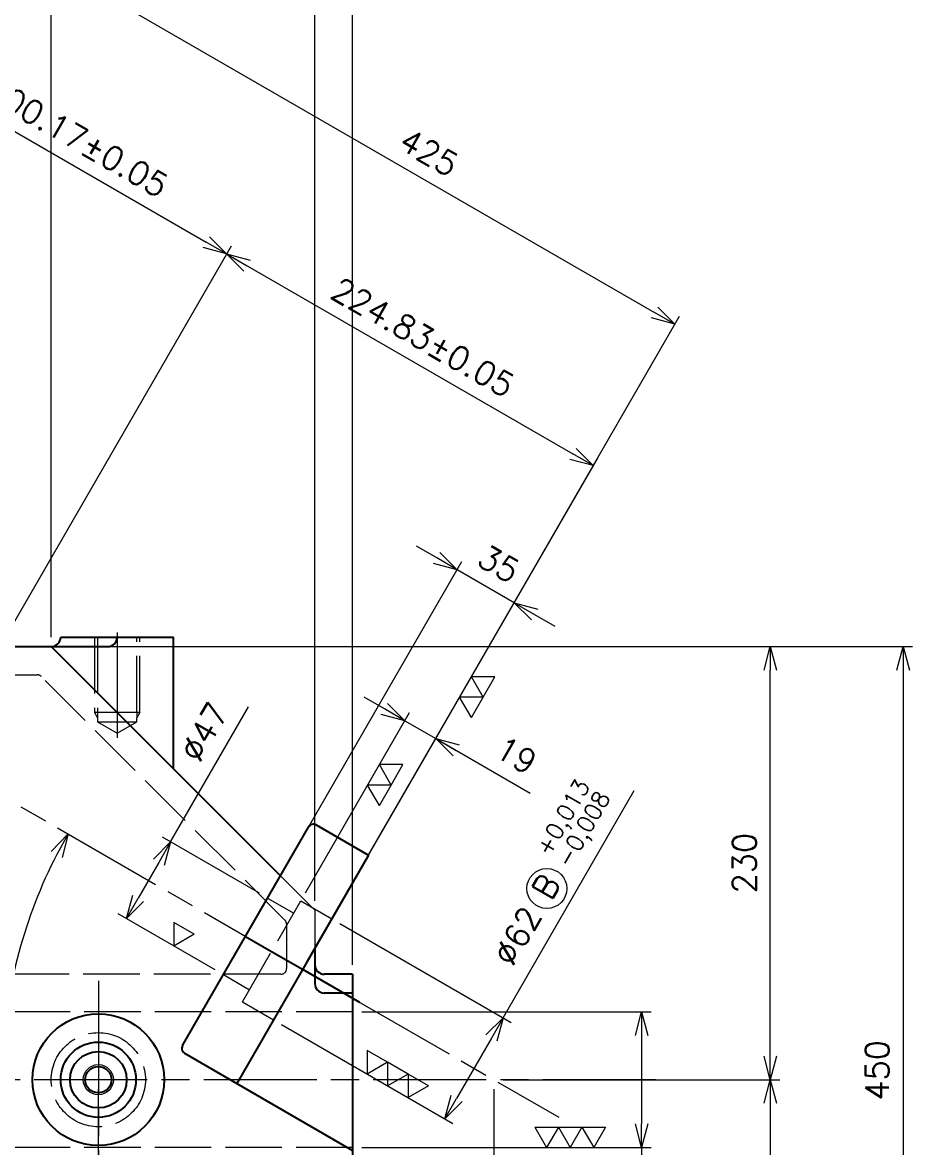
# Model space of a CAD drawing. Header units: millimetres. Extents: x 0 to 4205, y 0 to 2970.
# Drawn here: x 2197 to 2669, y 1604 to 2202 of the extents above; entities that cross this region are included whole.
import ezdxf

# ---------------------------------------------------------------- set-up
doc = ezdxf.new("R2010")
doc.units = ezdxf.units.MM
doc.header["$LTSCALE"] = 5
doc.linetypes.add('AM_ISO02W050', pattern=[7.5, 6, -1.5])
doc.linetypes.add('AM_ISO08W050', pattern=[18, 12, -1.5, 3, -1.5])
doc.layers.get('0').update_dxf_attribs({"lineweight": 0})
doc.layers.get('Defpoints').update_dxf_attribs({"lineweight": 0})
for name, color, linetype, lineweight in [('AM_0', 7, 'Continuous', 25), ('AM_3', 6, 'AM_ISO02W050', 13), ('AM_4', 4, 'Continuous', 13), ('AM_5', 3, 'Continuous', 13), ('AM_6', 2, 'Continuous', 13), ('AM_7', 4, 'AM_ISO08W050', 13)]:
    doc.layers.add(name, color=color, linetype=linetype, lineweight=lineweight)
doc.styles.get("Standard").update_dxf_attribs({"font": 'romans.shx', "bigfont": 'japanese.shx'})
doc.dimstyles.new('AM_JIS', dxfattribs={"dimtxt": 2.5, "dimasz": 2.5, "dimexe": 1, "dimexo": 1, "dimgap": 1.5, "dimtad": 3, "dimdec": 3, "dimdsep": 46, "dimtxsty": 'Standard', "dimblk": 'OPEN30', "dimcen": 0, "dimclrd": 256, "dimclre": 256, "dimclrt": 2, "dimadec": 0, "dimazin": 2, "dimtp": 0.1, "dimtm": 0.1, "dimtfac": 0.71, "dimtdec": 3, "dimtix": 1, "dimtmove": 0, "dimatfit": 3, "dimldrblk": 'OPEN30', "dimfxl": 1, "dimlwd": -1, "dimlwe": -1, "dimarcsym": 0})

# ---------------------------------------------------------------- blocks, each defined once
blk = doc.blocks.new('B1004_MetricCoarse_1_2')
at = {"layer": 'AM_3'}
for p, q in [((40, 12), (0, 12)), ((40, 12), (40, 10.38)), ((40, 12), (42.81, 10.38)), ((40, 10.38), (0, 10.38)), ((40, 10.38), (40, -10.38)), ((40, 10.38), (42.81, 10.38)), ((45, 10.38), (42.81, 10.38)), ((45, -10.38), (45, 10.38)), ((50.99, 0), (45, 10.38)), ((45, -10.38), (50.99, 0)), ((0, -10.38), (40, -10.38)), ((40, -12), (42.81, -10.38)), ((40, -10.38), (40, -12)), ((40, -10.38), (42.81, -10.38)), ((42.81, -10.38), (45, -10.38)), ((0, -12), (40, -12))]:
    blk.add_line(p, q, dxfattribs=at)
at = {"layer": 'AM_7'}
blk.add_line((-2.5, 0), (53.49, 0), dxfattribs=at)
at = {"layer": 'AM_3'}
for tag, p, flags in [('IDENT', (0, 0), 3), ('NAME', (0, -1), 1), ('NAME1', (0, -2), 1), ('DEVICE', (0, -3), 1), ('DEVICE1', (0, -4), 1), ('PARTS_NO', (0, -5), 1), ('BOMCOUNT', (0, -6), 1), ('WEIGHT', (0, -9), 1), ('MATERIAL', (0, -7), 1), ('PRICE', (0, -8), 1), ('PROCESS', (0, -10), 1), ('MAKER', (0, -11), 1), ('ITEM1', (0, -12), 1), ('ITEM2', (0, -13), 1), ('ITEM3', (0, -14), 1), ('ITEM4', (0, -15), 1), ('ITEM5', (0, -16), 1), ('ITEM6', (0, -17), 1), ('ITEM7', (0, -18), 1), ('ITEM8', (0, -19), 1), ('ITEM9', (0, -20), 1)]:
    blk.add_attdef(tag, p, '', height=1, dxfattribs=dict(at, flags=flags))
blk = doc.blocks.new('_Open30')
at = {"color": 0, "linetype": 'ByBlock', "lineweight": -2}
for p, q in [((-1, 0.268), (0, 0)), ((0, 0), (-1, -0.268)), ((0, 0), (-1, 0))]:
    blk.add_line(p, q, dxfattribs=at)
blk = doc.blocks.new('*D142')
at = {"layer": 'AM_5'}
for p, q in [((2052.05, 1640.4), (2133.38, 1566.34)), ((2195.53, 1509.75), (2142.63, 1557.92))]:
    blk.add_line(p, q, dxfattribs=at)
at = {"layer": 'Defpoints', "color": 0}
for p in [(2052.05, 1640.4), (2133.38, 1566.34)]:
    blk.add_point(p, dxfattribs=at)
at = {"layer": 'AM_5', "xscale": 12.5, "yscale": 12.5, "zscale": 12.5, "rotation": 137.676745935619}
blk.add_blockref('_Open30', (2133.38, 1566.34), dxfattribs=at)
at = {"layer": 'AM_5', "color": 2, "insert": (2182.95, 1539.79), "char_height": 12.5, "attachment_point": 5, "rotation": 317.67675}
blk.add_mtext('R110', dxfattribs=at)
blk = doc.blocks.new('*D143')
at = {"layer": 'AM_5'}
for p, q in [((2237.05, 1635.4), (2237.05, 1518.42)), ((2372.05, 1635.4), (2372.05, 1518.42)), ((2359.55, 1523.42), (2249.55, 1523.42))]:
    blk.add_line(p, q, dxfattribs=at)
at = {"layer": 'Defpoints', "color": 0}
for p in [(2237.05, 1640.4), (2372.05, 1640.4), (2237.05, 1523.42)]:
    blk.add_point(p, dxfattribs=at)
at = {"layer": 'AM_5', "xscale": 12.5, "yscale": 12.5, "zscale": 12.5, "rotation": 180.000000000001}
blk.add_blockref('_Open30', (2237.05, 1523.42), dxfattribs=at)
at = {"layer": 'AM_5', "xscale": 12.5, "yscale": 12.5, "zscale": 12.5}
blk.add_blockref('_Open30', (2372.05, 1523.42), dxfattribs=at)
at = {"layer": 'AM_5', "color": 2, "insert": (2304.55, 1537.17), "char_height": 12.5, "attachment_point": 5}
blk.add_mtext('135', dxfattribs=at)
blk = doc.blocks.new('*D145')
at = {"layer": 'AM_5'}
for p, q in [((2447.05, 1635.4), (2447.05, 1336.21)), ((2092.05, 1407.4), (2092.05, 1336.21)), ((2434.55, 1341.21), (2104.55, 1341.21))]:
    blk.add_line(p, q, dxfattribs=at)
at = {"layer": 'Defpoints', "color": 0}
for p in [(2447.05, 1640.4), (2092.05, 1412.4), (2092.05, 1341.21)]:
    blk.add_point(p, dxfattribs=at)
at = {"layer": 'AM_5', "xscale": 12.5, "yscale": 12.5, "zscale": 12.5, "rotation": 180}
blk.add_blockref('_Open30', (2092.05, 1341.21), dxfattribs=at)
at = {"layer": 'AM_5', "xscale": 12.5, "yscale": 12.5, "zscale": 12.5}
blk.add_blockref('_Open30', (2447.05, 1341.21), dxfattribs=at)
at = {"layer": 'AM_5', "color": 2, "insert": (2269.55, 1358.23), "char_height": 12.5, "attachment_point": 5}
blk.add_mtext('(355)', dxfattribs=at)
blk = doc.blocks.new('*D150')
at = {"layer": 'AM_5'}
for p, q in [((2538.05, 1640.4), (2598.9, 1640.4)), ((2593.9, 1627.9), (2593.9, 1432.9)), ((2357.05, 1420.4), (2598.9, 1420.4))]:
    blk.add_line(p, q, dxfattribs=at)
at = {"layer": 'Defpoints', "color": 0}
for p in [(2533.05, 1640.4), (2352.05, 1420.4), (2593.9, 1420.4)]:
    blk.add_point(p, dxfattribs=at)
at = {"layer": 'AM_5', "xscale": 12.5, "yscale": 12.5, "zscale": 12.5}
for p, rotation in [((2593.9, 1640.4), 90), ((2593.9, 1420.4), 270)]:
    blk.add_blockref('_Open30', p, dxfattribs=dict(at, rotation=rotation))
at = {"layer": 'AM_5', "color": 2, "insert": (2580.15, 1530.4), "char_height": 12.5, "attachment_point": 5, "rotation": 90}
blk.add_mtext('220', dxfattribs=at)
blk = doc.blocks.new('*D151')
at = {"layer": 'AM_5'}
for p, q in [((2377.05, 1676.4), (2530.57, 1676.4)), ((2525.57, 1663.9), (2525.57, 1616.9)), ((2377.05, 1604.4), (2530.57, 1604.4)), ((2525.57, 1604.4), (2525.57, 1464.69))]:
    blk.add_line(p, q, dxfattribs=at)
at = {"layer": 'Defpoints', "color": 0}
for p in [(2372.05, 1676.4), (2372.05, 1604.4), (2525.57, 1604.4)]:
    blk.add_point(p, dxfattribs=at)
at = {"layer": 'AM_5', "xscale": 12.5, "yscale": 12.5, "zscale": 12.5}
for p, rotation in [((2525.57, 1676.4), 90), ((2525.57, 1604.4), 270)]:
    blk.add_blockref('_Open30', p, dxfattribs=dict(at, rotation=rotation))
at = {"layer": 'AM_5', "color": 2, "insert": (2506.87, 1528.3), "char_height": 12.5, "attachment_point": 5, "rotation": 90}
blk.add_mtext('%%c72\\C7;{ H7 \\H0.71x\\S+0,03^  0;}', dxfattribs=at)
blk = doc.blocks.new('*D152')
at = {"layer": 'AM_5'}
for p, q in [((2247.05, 1870.4), (2598.9, 1870.4)), ((2593.9, 1652.9), (2593.9, 1857.9)), ((2452.05, 1640.4), (2598.9, 1640.4))]:
    blk.add_line(p, q, dxfattribs=at)
at = {"layer": 'Defpoints', "color": 0}
for p in [(2242.05, 1870.4), (2593.9, 1870.4), (2447.05, 1640.4)]:
    blk.add_point(p, dxfattribs=at)
at = {"layer": 'AM_5', "xscale": 12.5, "yscale": 12.5, "zscale": 12.5}
for p, rotation in [((2593.9, 1870.4), 90), ((2593.9, 1640.4), 270)]:
    blk.add_blockref('_Open30', p, dxfattribs=dict(at, rotation=rotation))
at = {"layer": 'AM_5', "color": 2, "insert": (2580.15, 1755.4), "char_height": 12.5, "attachment_point": 5, "rotation": 90}
blk.add_mtext('230', dxfattribs=at)
blk = doc.blocks.new('*D153')
at = {"layer": 'AM_5'}
for p, q in [((2217.05, 1870.4), (2669.4, 1870.4)), ((2664.4, 1857.9), (2664.4, 1432.9)), ((2357.05, 1420.4), (2669.4, 1420.4))]:
    blk.add_line(p, q, dxfattribs=at)
at = {"layer": 'Defpoints', "color": 0}
for p in [(2212.05, 1870.4), (2352.05, 1420.4), (2664.4, 1420.4)]:
    blk.add_point(p, dxfattribs=at)
at = {"layer": 'AM_5', "xscale": 12.5, "yscale": 12.5, "zscale": 12.5}
for p, rotation in [((2664.4, 1870.4), 90), ((2664.4, 1420.4), 270)]:
    blk.add_blockref('_Open30', p, dxfattribs=dict(at, rotation=rotation))
at = {"layer": 'AM_5', "color": 2, "insert": (2650.65, 1645.4), "char_height": 12.5, "attachment_point": 5, "rotation": 90}
blk.add_mtext('450', dxfattribs=at)
blk = doc.blocks.new('*D154')
at = {"layer": 'AM_5'}
for p, q in [((2052.05, 2313.22), (2052.05, 2288.26)), ((2212.05, 1875.4), (2212.05, 2298.26)), ((2064.55, 2293.26), (2199.55, 2293.26))]:
    blk.add_line(p, q, dxfattribs=at)
at = {"layer": 'Defpoints', "color": 0}
for p in [(2052.05, 2318.22), (2212.05, 2293.26), (2212.05, 1870.4)]:
    blk.add_point(p, dxfattribs=at)
at = {"layer": 'AM_5', "xscale": 12.5, "yscale": 12.5, "zscale": 12.5, "rotation": 180}
blk.add_blockref('_Open30', (2052.05, 2293.26), dxfattribs=at)
at = {"layer": 'AM_5', "xscale": 12.5, "yscale": 12.5, "zscale": 12.5}
blk.add_blockref('_Open30', (2212.05, 2293.26), dxfattribs=at)
at = {"layer": 'AM_5', "color": 2, "insert": (2132.05, 2307.01), "char_height": 12.5, "attachment_point": 5}
blk.add_mtext('160', dxfattribs=at)
blk = doc.blocks.new('*D155')
at = {"layer": 'AM_5'}
for p, q in [((2212.05, 1875.4), (2212.05, 2298.26)), ((2352.05, 1735.4), (2352.05, 2298.26)), ((2339.55, 2293.26), (2224.55, 2293.26))]:
    blk.add_line(p, q, dxfattribs=at)
at = {"layer": 'Defpoints', "color": 0}
for p in [(2212.05, 2293.26), (2212.05, 1870.4), (2352.05, 1730.4)]:
    blk.add_point(p, dxfattribs=at)
at = {"layer": 'AM_5', "xscale": 12.5, "yscale": 12.5, "zscale": 12.5, "rotation": 180}
blk.add_blockref('_Open30', (2212.05, 2293.26), dxfattribs=at)
at = {"layer": 'AM_5', "xscale": 12.5, "yscale": 12.5, "zscale": 12.5}
blk.add_blockref('_Open30', (2352.05, 2293.26), dxfattribs=at)
at = {"layer": 'AM_5', "color": 2, "insert": (2282.05, 2307.01), "char_height": 12.5, "attachment_point": 5}
blk.add_mtext('140', dxfattribs=at)
blk = doc.blocks.new('*D156')
at = {"layer": 'AM_5'}
for p, q in [((2352.05, 1735.4), (2352.05, 2298.26)), ((2372.05, 1701.4), (2372.05, 2298.26)), ((2339.55, 2293.26), (2327.05, 2293.26)), ((2352.05, 2293.26), (2372.05, 2293.26)), ((2372.05, 2293.26), (2432.29, 2293.26)), ((2384.55, 2293.26), (2397.05, 2293.26))]:
    blk.add_line(p, q, dxfattribs=at)
at = {"layer": 'Defpoints', "color": 0}
for p in [(2372.05, 2293.26), (2352.05, 1730.4), (2372.05, 1696.4)]:
    blk.add_point(p, dxfattribs=at)
at = {"layer": 'AM_5', "xscale": 12.5, "yscale": 12.5, "zscale": 12.5}
blk.add_blockref('_Open30', (2352.05, 2293.26), dxfattribs=at)
at = {"layer": 'AM_5', "xscale": 12.5, "yscale": 12.5, "zscale": 12.5, "rotation": 180}
blk.add_blockref('_Open30', (2372.05, 2293.26), dxfattribs=at)
at = {"layer": 'AM_5', "color": 2, "insert": (2414.67, 2307.01), "char_height": 12.5, "attachment_point": 5}
blk.add_mtext('20', dxfattribs=at)
blk = doc.blocks.new('*D160')
at = {"layer": 'AM_5'}
for p, q in [((2416.76, 1917.42), (2405.93, 1923.67)), ((2317.71, 1720.86), (2430.08, 1915.5)), ((2457.89, 1893.67), (2427.58, 1911.17)), ((2348.02, 1703.36), (2460.39, 1898)), ((2468.72, 1887.42), (2479.54, 1881.17))]:
    blk.add_line(p, q, dxfattribs=at)
at = {"layer": 'Defpoints', "color": 0}
for p in [(2427.58, 1911.17), (2315.21, 1716.53), (2345.52, 1699.03)]:
    blk.add_point(p, dxfattribs=at)
at = {"layer": 'AM_5', "xscale": 12.5, "yscale": 12.5, "zscale": 12.5}
for p, rotation in [((2427.58, 1911.17), 330.000000000237), ((2457.89, 1893.67), 150.000000000237)]:
    blk.add_blockref('_Open30', p, dxfattribs=dict(at, rotation=rotation))
at = {"layer": 'AM_5', "color": 2, "insert": (2449.69, 1914.28), "char_height": 12.5, "attachment_point": 5, "rotation": 330}
blk.add_mtext('35', dxfattribs=at)
blk = doc.blocks.new('*D161')
at = {"layer": 'AM_5'}
for p, q in [((1980.34, 1915.63), (2134.74, 2183.06)), ((2143.06, 2172.48), (2294.38, 2085.11)), ((2153.3, 1815.77), (2307.7, 2083.19))]:
    blk.add_line(p, q, dxfattribs=at)
at = {"layer": 'Defpoints', "color": 0}
for p in [(2305.2, 2078.86), (1977.84, 1911.3), (2150.8, 1811.44)]:
    blk.add_point(p, dxfattribs=at)
at = {"layer": 'AM_5', "xscale": 12.5, "yscale": 12.5, "zscale": 12.5}
for p, rotation in [((2132.24, 2178.73), 149.999999998689), ((2305.2, 2078.86), 329.999999998689)]:
    blk.add_blockref('_Open30', p, dxfattribs=dict(at, rotation=rotation))
at = {"layer": 'AM_5', "color": 2, "insert": (2225.59, 2140.7), "char_height": 12.5, "attachment_point": 5, "rotation": 330}
blk.add_mtext('200.17%%p0.05', dxfattribs=at)
blk = doc.blocks.new('*D162')
at = {"layer": 'AM_5'}
for p, q in [((2153.3, 1815.77), (2307.7, 2083.19)), ((2316.03, 2072.61), (2489.09, 1972.7)), ((2348.02, 1703.36), (2502.41, 1970.78))]:
    blk.add_line(p, q, dxfattribs=at)
at = {"layer": 'Defpoints', "color": 0}
for p in [(2499.91, 1966.45), (2150.8, 1811.44), (2345.52, 1699.03)]:
    blk.add_point(p, dxfattribs=at)
at = {"layer": 'AM_5', "xscale": 12.5, "yscale": 12.5, "zscale": 12.5}
for p, rotation in [((2305.2, 2078.86), 149.999999980557), ((2499.91, 1966.45), 329.999999980557)]:
    blk.add_blockref('_Open30', p, dxfattribs=dict(at, rotation=rotation))
at = {"layer": 'AM_5', "color": 2, "insert": (2409.43, 2034.56), "char_height": 12.5, "attachment_point": 5, "rotation": 330}
blk.add_mtext('224.83%%p0.05', dxfattribs=at)
blk = doc.blocks.new('*D163')
at = {"layer": 'AM_5'}
for p, q in [((1980.34, 1915.63), (2178.07, 2258.12)), ((2186.4, 2247.54), (2532.43, 2047.76)), ((2348.02, 1703.36), (2545.75, 2045.84))]:
    blk.add_line(p, q, dxfattribs=at)
at = {"layer": 'Defpoints', "color": 0}
for p in [(2543.25, 2041.51), (1977.84, 1911.3), (2345.52, 1699.03)]:
    blk.add_point(p, dxfattribs=at)
at = {"layer": 'AM_5', "xscale": 12.5, "yscale": 12.5, "zscale": 12.5}
for p, rotation in [((2175.57, 2253.79), 149.999999989087), ((2543.25, 2041.51), 329.999999989087)]:
    blk.add_blockref('_Open30', p, dxfattribs=dict(at, rotation=rotation))
at = {"layer": 'AM_5', "color": 2, "insert": (2412.63, 2132.8), "char_height": 12.5, "attachment_point": 5, "rotation": 330}
blk.add_mtext('425', dxfattribs=at)
blk = doc.blocks.new('*D165')
at = {"layer": 'AM_5'}
for p, q in [((2275.45, 1766.62), (2316.84, 1838.31)), ((2322.63, 1739.38), (2271.12, 1769.12)), ((2269.2, 1755.79), (2258.2, 1736.74)), ((2299.13, 1698.67), (2247.62, 1728.41))]:
    blk.add_line(p, q, dxfattribs=at)
at = {"layer": 'Defpoints', "color": 0}
for p in [(2326.96, 1736.88), (2251.95, 1725.91), (2303.46, 1696.17)]:
    blk.add_point(p, dxfattribs=at)
at = {"layer": 'AM_5', "xscale": 12.5, "yscale": 12.5, "zscale": 12.5}
for p, rotation in [((2275.45, 1766.62), 60.000000000237), ((2251.95, 1725.91), 240.000000000237)]:
    blk.add_blockref('_Open30', p, dxfattribs=dict(at, rotation=rotation))
at = {"layer": 'AM_5', "color": 2, "insert": (2293.3, 1825.03), "char_height": 12.5, "attachment_point": 5, "rotation": 60}
blk.add_mtext('%%c47', dxfattribs=at)
blk = doc.blocks.new('*D169')
at = {"layer": 'AM_5'}
blk.add_arc((2447.05, 1640.4), 261.09, 152.7434, 177.2566, dxfattribs=at)
at = {"layer": 'Defpoints', "color": 0}
for p in [(1903.69, 1954.12), (2201.71, 1729.7), (2052.05, 1640.4), (2533.05, 1640.4), (2481.54, 1620.49)]:
    blk.add_point(p, dxfattribs=at)
at = {"layer": 'AM_5', "xscale": 12.5, "yscale": 12.5, "zscale": 12.5}
for p, rotation in [((2220.95, 1770.95), 61.371699649428), ((2185.97, 1640.4), 268.628300349249)]:
    blk.add_blockref('_Open30', p, dxfattribs=dict(at, rotation=rotation))
at = {"layer": 'AM_5', "color": 2, "insert": (2181.58, 1711.54), "char_height": 12.5, "attachment_point": 5, "rotation": 75}
blk.add_mtext('30%%d', dxfattribs=at)
blk = doc.blocks.new('*D170')
at = {"layer": 'AM_5'}
for p, q in [((2052.05, 2323.22), (2052.05, 2374.32)), ((2372.05, 1701.4), (2372.05, 2374.32)), ((2064.55, 2369.32), (2359.55, 2369.32))]:
    blk.add_line(p, q, dxfattribs=at)
at = {"layer": 'Defpoints', "color": 0}
for p in [(2372.05, 2369.32), (2052.05, 2318.22), (2372.05, 1696.4)]:
    blk.add_point(p, dxfattribs=at)
at = {"layer": 'AM_5', "xscale": 12.5, "yscale": 12.5, "zscale": 12.5, "rotation": 180}
blk.add_blockref('_Open30', (2052.05, 2369.32), dxfattribs=at)
at = {"layer": 'AM_5', "xscale": 12.5, "yscale": 12.5, "zscale": 12.5}
blk.add_blockref('_Open30', (2372.05, 2369.32), dxfattribs=at)
at = {"layer": 'AM_5', "color": 2, "insert": (2212.05, 2383.07), "char_height": 12.5, "attachment_point": 5}
blk.add_mtext('320', dxfattribs=at)
blk = doc.blocks.new('*D172')
at = {"layer": 'AM_5'}
for p, q in [((2452.03, 1673.32), (2521.65, 1793.89)), ((2365.35, 1723.37), (2456.36, 1670.82)), ((2334.35, 1669.68), (2425.36, 1617.13)), ((2445.78, 1662.5), (2427.28, 1630.46))]:
    blk.add_line(p, q, dxfattribs=at)
at = {"layer": 'Defpoints', "color": 0}
for p in [(2361.02, 1725.87), (2330.02, 1672.18), (2421.03, 1619.63)]:
    blk.add_point(p, dxfattribs=at)
at = {"layer": 'AM_5', "xscale": 12.5, "yscale": 12.5, "zscale": 12.5}
for p, rotation in [((2452.03, 1673.32), 60.000000000237), ((2421.03, 1619.63), 240.000000000237)]:
    blk.add_blockref('_Open30', p, dxfattribs=dict(at, rotation=rotation))
at = {"layer": 'AM_5', "color": 2, "insert": (2473.93, 1750.33), "char_height": 12.5, "attachment_point": 5, "rotation": 60}
blk.add_mtext('%%c62 B {\\C7;{\\H0.71x\\S+0,013^ -0,008;}}', dxfattribs=at)
blk = doc.blocks.new('*D243')
at = {"layer": 'AM_5'}
for p, q in [((2388.97, 1837.28), (2378.14, 1843.53)), ((2347.06, 1739.7), (2402.29, 1835.36)), ((2399.79, 1831.03), (2416.25, 1821.53)), ((2363.52, 1730.2), (2418.75, 1825.86)), ((2416.25, 1821.53), (2466.35, 1792.6)), ((2427.07, 1815.28), (2437.9, 1809.03))]:
    blk.add_line(p, q, dxfattribs=at)
at = {"layer": 'Defpoints', "color": 0}
for p in [(2416.25, 1821.53), (2344.56, 1735.37), (2361.02, 1725.87)]:
    blk.add_point(p, dxfattribs=at)
at = {"layer": 'AM_5', "xscale": 12.5, "yscale": 12.5, "zscale": 12.5}
for p, rotation in [((2399.79, 1831.03), 330.000000000236), ((2416.25, 1821.53), 150.000000000236)]:
    blk.add_blockref('_Open30', p, dxfattribs=dict(at, rotation=rotation))
at = {"layer": 'AM_5', "color": 2, "insert": (2459, 1812.73), "char_height": 12.5, "attachment_point": 5, "rotation": 330}
blk.add_mtext('19', dxfattribs=at)
blk = doc.blocks.new('*D244')
at = {"layer": 'AM_5'}
for p, q in [((2372.05, 1635.4), (2372.05, 1518.42)), ((2447.05, 1635.4), (2447.05, 1518.42)), ((2434.55, 1523.42), (2384.55, 1523.42))]:
    blk.add_line(p, q, dxfattribs=at)
at = {"layer": 'Defpoints', "color": 0}
for p in [(2372.05, 1640.4), (2447.05, 1640.4), (2372.05, 1523.42)]:
    blk.add_point(p, dxfattribs=at)
at = {"layer": 'AM_5', "xscale": 12.5, "yscale": 12.5, "zscale": 12.5, "rotation": 180}
blk.add_blockref('_Open30', (2372.05, 1523.42), dxfattribs=at)
at = {"layer": 'AM_5', "xscale": 12.5, "yscale": 12.5, "zscale": 12.5}
blk.add_blockref('_Open30', (2447.05, 1523.42), dxfattribs=at)
at = {"layer": 'AM_5', "color": 2, "insert": (2409.55, 1537.17), "char_height": 12.5, "attachment_point": 5}
blk.add_mtext('75', dxfattribs=at)

msp = doc.modelspace()

# ---------------------------------------------------------------- linework, layer by layer
at = {"layer": 'AM_0'}
for p, q in [((2072.5591, 1870.4031), (2212.0549, 1870.4031)), ((2333.7725, 1748.6855), (2212.0549, 1870.4031)), ((2212.0549, 1870.4031), (2242.0549, 1870.4031)), ((2217.0549, 1875.4031), (2277.0549, 1875.4031)), ((2277.0549, 1805.4031), (2277.0549, 1875.4031)), ((2281.7055, 1658.5028), (2348.7055, 1774.5502)), ((2352.8036, 1775.6482), (2380.5164, 1759.6482)), ((2380.5164, 1759.6482), (2310.5164, 1638.4047)), ((2315.2055, 1716.5265), (2329.0619, 1708.5265)), ((2329.0619, 1708.5265), (2345.5164, 1699.0265)), ((2352.0549, 1710.3516), (2352.0549, 1701.4031)), ((2345.5164, 1699.0265), (2375.8273, 1681.5265)), ((2352.0549, 1701.4031), (2352.0549, 1691.4031)), ((2372.0549, 1696.4031), (2357.0549, 1696.4031)), ((2372.0549, 1696.4031), (2372.0549, 1604.4031)), ((2372.0549, 1686.4031), (2357.0549, 1686.4031)), ((2282.8036, 1654.4047), (2310.5164, 1638.4047)), ((2310.5164, 1638.4047), (2372.0549, 1602.8754)), ((2372.0549, 1604.4031), (2372.0549, 1584.4031))]:
    msp.add_line(p, q, dxfattribs=at)
for radius in [35, 20, 15, 7]:
    msp.add_circle((2237.0549, 1640.4031), radius, dxfattribs=at)
for centre, radius, start, end in [((2212.0549, 1875.4031), 5, 270, 0), ((2242.0549, 1875.4031), 5, 270, 0), ((2351.3036, 1773.0502), 3, 60, 150), ((2357.0549, 1701.4031), 5, 180, 270), ((2357.0549, 1691.4031), 5, 180, 270), ((2284.3036, 1657.0028), 3, 150, 240)]:
    msp.add_arc(centre, radius, start, end, dxfattribs=at)
at = {"layer": 'AM_3'}
for p, q in [((2074.5838, 1855.4031), (2204.5991, 1855.4031)), ((2336.1763, 1725.0686), (2206.7204, 1854.5245)), ((2333.7725, 1748.6855), (2352.0549, 1730.4031)), ((2313.5619, 1681.6797), (2344.5619, 1735.3732)), ((2326.9555, 1736.878), (2340.8119, 1728.878)), ((2344.5619, 1735.3732), (2361.0164, 1725.8732)), ((2352.0549, 1730.4031), (2352.0549, 1710.3516)), ((2337.0549, 1722.9473), (2337.0549, 1699.4031)), ((2334.0549, 1696.4031), (2146.7333, 1696.4031)), ((2303.4555, 1696.1749), (2317.3119, 1688.1749)), ((2313.5619, 1681.6797), (2330.0164, 1672.1797)), ((2372.0549, 1676.4031), (2155.9972, 1676.4031)), ((2372.0549, 1604.4031), (2155.9972, 1604.4031))]:
    msp.add_line(p, q, dxfattribs=at)
msp.add_circle((2237.0549, 1640.4031), 25, dxfattribs=at)
for centre, start, end in [((2204.5991, 1852.4031), 45, 90), ((2334.0549, 1722.9473), 0, 45), ((2334.0549, 1699.4031), 270, 0)]:
    msp.add_arc(centre, 3, start, end, dxfattribs=at)
at = {"layer": 'AM_4'}
msp.add_circle((2237.0549, 1640.4031), 8, dxfattribs=at)
at = {"layer": 'AM_5'}
for p, q in [((2447.6835, 1854.3344), (2435.1835, 1854.3344)), ((2441.4335, 1843.5091), (2435.1835, 1854.3344)), ((2441.4335, 1843.5091), (2447.6835, 1854.3344)), ((2441.4335, 1843.5091), (2428.9335, 1843.5091)), ((2435.1835, 1832.6838), (2428.9335, 1843.5091)), ((2435.1835, 1832.6838), (2441.4335, 1843.5091)), ((2398.8128, 1807.6879), (2386.3128, 1807.6879)), ((2392.5628, 1796.8626), (2386.3128, 1807.6879)), ((2392.5628, 1796.8626), (2398.8128, 1807.6879)), ((2392.5628, 1796.8626), (2380.0628, 1796.8626)), ((2386.3128, 1786.0372), (2380.0628, 1796.8626)), ((2386.3128, 1786.0372), (2392.5628, 1796.8626)), ((2287.9583, 1717.6222), (2277.1329, 1723.8722)), ((2277.1329, 1723.8722), (2277.1329, 1711.3722)), ((2287.9583, 1717.6222), (2277.1329, 1711.3722)), ((2390.6809, 1649.655), (2379.8556, 1655.905)), ((2379.8556, 1655.905), (2379.8556, 1643.405)), ((2390.6809, 1649.655), (2379.8556, 1643.405)), ((2401.5062, 1643.405), (2390.6809, 1649.655)), ((2390.6809, 1649.655), (2390.6809, 1637.155)), ((2401.5062, 1643.405), (2390.6809, 1637.155)), ((2412.3315, 1637.155), (2401.5062, 1643.405)), ((2401.5062, 1643.405), (2401.5062, 1630.905)), ((2412.3315, 1637.155), (2401.5062, 1630.905)), ((2468.8663, 1615.2285), (2481.3663, 1615.2285)), ((2468.8663, 1615.2285), (2475.1163, 1604.4031)), ((2481.3663, 1615.2285), (2475.1163, 1604.4031)), ((2481.3663, 1615.2285), (2493.8663, 1615.2285)), ((2481.3663, 1615.2285), (2487.6163, 1604.4031)), ((2493.8663, 1615.2285), (2487.6163, 1604.4031)), ((2493.8663, 1615.2285), (2506.3663, 1615.2285)), ((2493.8663, 1615.2285), (2500.1163, 1604.4031)), ((2506.3663, 1615.2285), (2500.1163, 1604.4031))]:
    msp.add_line(p, q, dxfattribs=at)
at = {"layer": 'AM_6'}
msp.add_circle((2475.2502, 1741.9084), 10.6026, dxfattribs=at)
at = {"layer": 'AM_7'}
for p, q in [((1903.6853, 1954.1177), (2481.5393, 1620.4936)), ((2237.0549, 1692.9031), (2237.0549, 1587.9031)), ((2533.0549, 1640.4031), (2052.0549, 1640.4031))]:
    msp.add_line(p, q, dxfattribs=at)

# ---------------------------------------------------------------- block references
at = {"layer": 'AM_0', "rotation": 270}
msp.add_blockref('B1004_MetricCoarse_1_2', (2247.0549, 1875.4031), dxfattribs=at)

# ---------------------------------------------------------------- dimensions: what is measured, and where the dimension line sits
at = {"layer": 'AM_5'}
for base, p1, p2, picture, middle in [((2372.0549, 2369.3249), (2052.0549, 2318.2216), (2372.0549, 1696.4031), '*D170', (2212.0549, 2383.0749)), ((2212.0549, 2293.2614), (2052.0549, 2318.2216), (2212.0549, 1870.4031), '*D154', (2132.0549, 2307.0114)), ((2212.0549, 2293.2614), (2352.0549, 1730.4031), (2212.0549, 1870.4031), '*D155', (2282.0549, 2307.0114))]:
    dim = msp.add_linear_dim(base=base, p1=p1, p2=p2, dimstyle='AM_JIS', override={"dimscale": 5}, dxfattribs=at)
    dim.commit()
    dim.dimension.update_dxf_attribs({"geometry": picture, "text_midpoint": middle})
dim = msp.add_linear_dim(base=(2372.0549, 2293.2614), p1=(2352.0549, 1730.4031), p2=(2372.0549, 1696.4031), dimstyle='AM_JIS', override={"dimscale": 5}, dxfattribs=at)
dim.commit()
dim.dimension.update_dxf_attribs({"geometry": '*D156', "text_midpoint": (2414.674, 2293.2614), "dimtype": 160})
for base, p1, p2, angle, override, picture, middle in [((2543.2506, 2041.5123), (1977.8405, 1911.3042), (2345.5164, 1699.0265), 330, {"dimscale": 5, "dimdec": 0}, '*D163', (2405.7522, 2120.8971)), ((2427.5812, 1911.167), (2345.5164, 1699.0265), (2315.2055, 1716.5265), 150, {"dimscale": 5}, '*D160', (2442.8158, 1902.3713)), ((2416.2452, 1821.5323), (2344.5619, 1735.3732), (2361.0164, 1725.8732), 330, {"dimscale": 5}, '*D243', (2452.1234, 1800.818))]:
    dim = msp.add_linear_dim(base=base, p1=p1, p2=p2, angle=angle, dimstyle='AM_JIS', override=override, dxfattribs=at)
    dim.commit()
    dim.dimension.update_dxf_attribs({"geometry": picture, "text_midpoint": middle, "dimtype": 161})
for p1, p2, text, picture, middle in [((1977.8405, 1911.3042), (2150.8049, 1811.4432), '200.17%%p0.05', '*D161', (2225.5933, 2140.7026)), ((2150.8049, 1811.4432), (2345.5164, 1699.0265), '224.83%%p0.05', '*D162', (2409.4313, 2034.5637))]:
    dim = msp.add_aligned_dim(p1=p1, p2=p2, distance=308.7912, text=text, dimstyle='AM_JIS', override={"dimscale": 5, "dimpost": ''}, dxfattribs=at)
    dim.commit()
    dim.dimension.update_dxf_attribs({"geometry": picture, "text_midpoint": middle})
dim = msp.add_angular_dim_2l(base=(2201.7135, 1729.7001), line1=((2533.0549, 1640.4031), (2052.0549, 1640.4031)), line2=((1903.6853, 1954.1177), (2481.5393, 1620.4936)), dimstyle='AM_JIS', override={"dimscale": 5}, dxfattribs=at)
dim.commit()
dim.dimension.update_dxf_attribs({"geometry": '*D169', "text_midpoint": (2181.5829, 1711.5362)})
for base, p1, p2, picture, middle in [((2664.4045, 1420.4031), (2212.0549, 1870.4031), (2352.0549, 1420.4031), '*D153', (2650.6545, 1645.4031)), ((2593.8959, 1870.4031), (2447.0549, 1640.4031), (2242.0549, 1870.4031), '*D152', (2580.1459, 1755.4031)), ((2593.8959, 1420.4031), (2533.0549, 1640.4031), (2352.0549, 1420.4031), '*D150', (2580.1459, 1530.4031))]:
    dim = msp.add_linear_dim(base=base, p1=p1, p2=p2, angle=90, dimstyle='AM_JIS', override={"dimscale": 5}, dxfattribs=at)
    dim.commit()
    dim.dimension.update_dxf_attribs({"geometry": picture, "text_midpoint": middle})
for base, p1, p2, angle, text, override, picture, middle, dimtype in [((2251.9479, 1725.9128), (2326.9555, 1736.878), (2303.4555, 1696.1749), 240, '%%c<>', {"dimscale": 5, "dimpost": '<>'}, '*D165', (2305.2042, 1818.1554), 161), ((2421.0345, 1619.6303), (2361.0164, 1725.8732), (2330.0164, 1672.1797), 240, '%%c<> B {\\C7;{\\H0.71x\\S+0,013^ -0,008;}}', {"dimscale": 5, "dimpost": '<>', "dimtol": 0, "dimlim": 0, "dimtp": 0.013, "dimtm": 0.008, "dimtdec": 3}, '*D172', (2490.854, 1740.5612), 161), ((2525.5698, 1604.4031), (2372.0549, 1676.4031), (2372.0549, 1604.4031), 90, '%%c<>\\C7;{ H7 \\H0.71x\\S+0,03^  0;}', {"dimscale": 5, "dimpost": '<>', "dimtol": 0, "dimlim": 0, "dimtp": 0.1, "dimtm": 0.1, "dimtdec": 3}, '*D151', (2525.5698, 1528.296), 160)]:
    dim = msp.add_linear_dim(base=base, p1=p1, p2=p2, angle=angle, text=text, dimstyle='AM_JIS', override=override, dxfattribs=at)
    dim.commit()
    dim.dimension.update_dxf_attribs({"geometry": picture, "text_midpoint": middle, "dimtype": dimtype})
dim = msp.add_radius_dim(center=(2052.0549, 1640.4031), mpoint=(2133.3843, 1566.3387), dimstyle='AM_JIS', override={"dimscale": 5}, dxfattribs=at)
dim.commit()
dim.dimension.update_dxf_attribs({"geometry": '*D142', "text_midpoint": (2182.955, 1539.7933)})
dim = msp.add_linear_dim(base=(2092.0549, 1341.211), p1=(2447.0549, 1640.4031), p2=(2092.0549, 1412.4031), text='(<>)', dimstyle='AM_JIS', override={"dimscale": 5, "dimpost": '<>'}, dxfattribs=at)
dim.commit()
dim.dimension.update_dxf_attribs({"geometry": '*D145', "text_midpoint": (2269.5549, 1358.2348)})
for p1, p2, picture, middle in [((2372.0549, 1640.4031), (2237.0549, 1640.4031), '*D143', (2304.5549, 1537.1661)), ((2447.0549, 1640.4031), (2372.0549, 1640.4031), '*D244', (2409.5549, 1537.1661))]:
    dim = msp.add_aligned_dim(p1=p1, p2=p2, distance=116.987, dimstyle='AM_JIS', override={"dimscale": 5}, dxfattribs=at)
    dim.commit()
    dim.dimension.update_dxf_attribs({"geometry": picture, "text_midpoint": middle})

doc.saveas('drawing.dxf')
